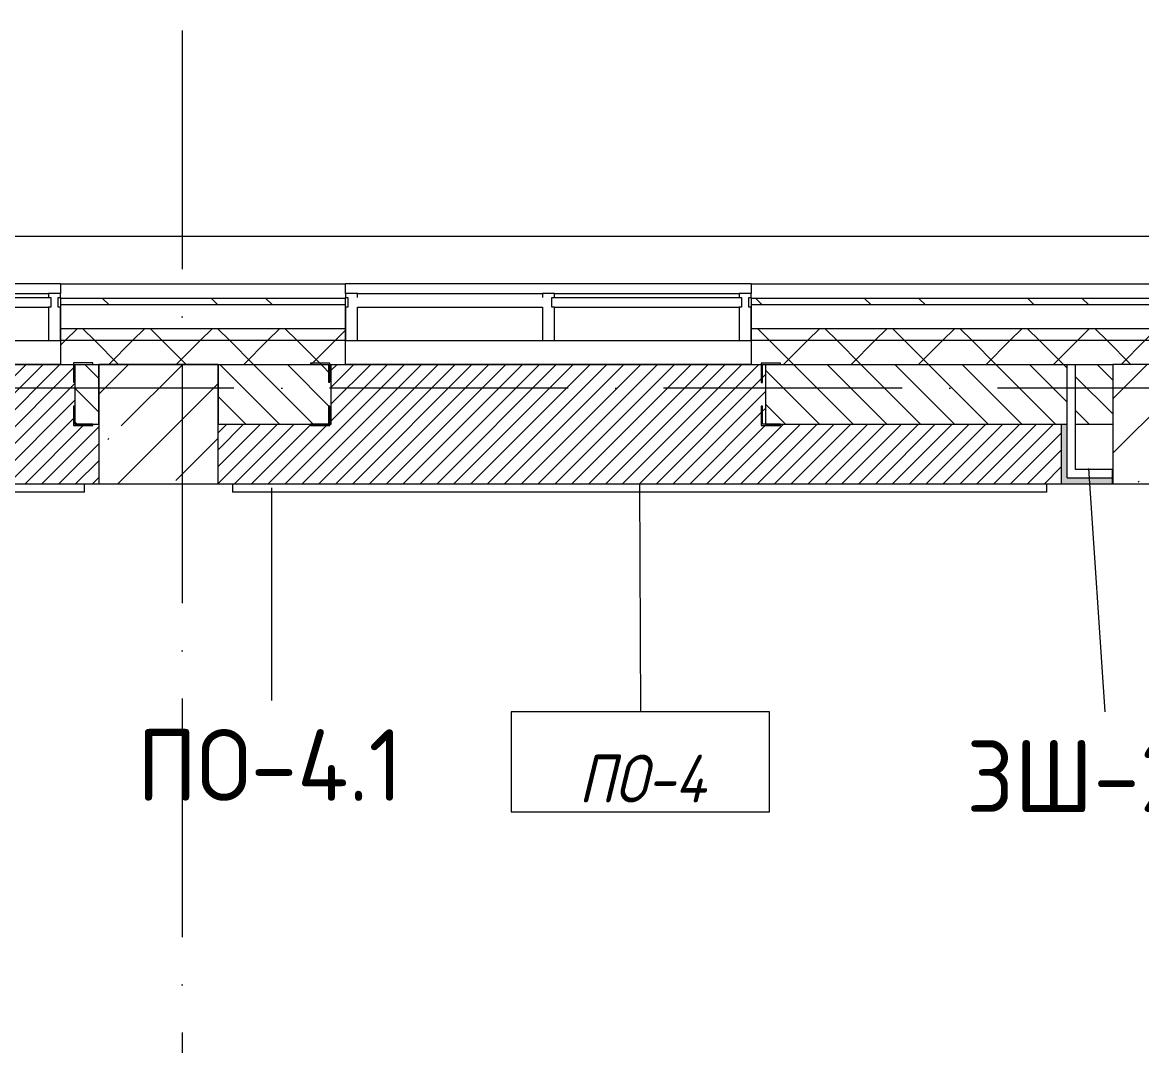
# Model space of a CAD drawing. Header units: millimetres. Extents: x -6467 to 105918, y -7090 to 92481.
# Drawn here: x 88430 to 93121, y 82826 to 87115 of the extents above; entities that cross this region are included whole.
import ezdxf

# ---------------------------------------------------------------- set-up
doc = ezdxf.new("R2010")
doc.units = ezdxf.units.MM
doc.linetypes.add('50_200_ШТРИХ_1Т_ш5_п1_п1_', pattern=[1400, 1000, -200, 0, -200])
for name, color, linetype, lineweight in [('A-FLOR', 7, 'Continuous', 9), ('A-FLOR-IDEN', 7, 'Continuous', 9), ('A-GLAZ', 7, 'Continuous', 5), ('A-GLAZ-CWMG', 7, 'Continuous', 9), ('A-GLAZ-CWMG-1', 7, 'Continuous', 20), ('A-WALL', 7, 'Continuous', 5), ('A-WALL-FNSH-1', 7, 'Continuous', 5), ('A-WALL-IDEN', 7, 'Continuous', 9), ('I-WALL', 7, 'Continuous', 5), ('S-BEAM', 7, 'Continuous', 9), ('S-COLS', 7, 'Continuous', 9), ('S-COLS-1', 7, 'Continuous', 5)]:
    doc.layers.add(name, color=color, linetype=linetype, lineweight=lineweight)
for name, color, linetype, lineweight, true_color in [('A-FLOR-PATT-1', 7, 'Continuous', 5, 0xd61c12), ('A-GENM-1', 7, 'Continuous', 9, 0xaaaaaa), ('A-GENM-2', 7, 'Continuous', 20, 0xaaaaaa), ('A-WALL-1', 7, 'Continuous', 5, 0x77b143), ('A-WALL-3', 7, 'Continuous', 5, 0x787878), ('Оси-3', 7, '50_200_ШТРИХ_1Т_ш5_п1_п1_', 9, 0xaaaaaa)]:
    doc.layers.add(name, color=color, linetype=linetype, lineweight=lineweight, true_color=true_color)
doc.styles.add('GOST Common', font='GOST_Common.ttf', dxfattribs={"height": 300})
doc.styles.add('GOST Common_I', font='GOST_Common Italic.ttf', dxfattribs={"width": 0.9, "height": 200})
pattern_1 = [(135, (0, 0), (-70.71068, -70.71068), [])]
pattern_2 = [(45, (0, 0), (-141.42136, 141.42136), []), (135, (0, 0), (-141.42136, -141.42136), [])]

# ---------------------------------------------------------------- blocks, each defined once
blk = doc.blocks.new('Прямоугольный импост - Импост структурный с накладкой - 180мм-V231-АИ_План этажа Радиаторы_2')
at = {"layer": 'A-GLAZ-CWMG'}
for p, q in [((49825, 55111), (49050, 55111)), ((49825, 54931), (49050, 54931)), ((49825, 54914), (49050, 54914))]:
    blk.add_line(p, q, dxfattribs=at)
blk = doc.blocks.new('Прямоугольный импост - Импост структурный с накладкой - 180мм-22437111-АИ_План этажа Радиаторы_2')
at = {"layer": 'A-GLAZ-CWMG-1'}
for p, q in [((-50, 0), (-50, 17)), ((-50, 17), (0, 17)), ((0, 0), (-10, 0)), ((-10, 0), (-10, -40)), ((0, 17), (0, 0)), ((-50, -180), (-50, -40)), ((-10, -40), (0, -40)), ((0, -40), (0, -180)), ((0, -180), (-50, -180))]:
    blk.add_line(p, q, dxfattribs=at)
blk = doc.blocks.new('Прямоугольный импост - Импост структурный с накладкой - 180мм-V232-АИ_План этажа Радиаторы_2')
at = {"layer": 'A-GLAZ-CWMG'}
for p, q in [((6637, 55111), (5862, 55111)), ((6637, 54914), (5862, 54914))]:
    blk.add_line(p, q, dxfattribs=at)
blk = doc.blocks.new('Прямоугольный импост - Импост структурный с накладкой - 180мм-V237-АИ_План этажа Радиаторы_2')
at = {"layer": 'A-GLAZ-CWMG-1'}
for p, q in [((-25, 0), (-25, 17)), ((-25, 17), (25, 17)), ((-15, 0), (-25, 0)), ((-15, -40), (-15, 0)), ((25, 17), (25, 0)), ((-25, -180), (-25, -40)), ((-25, -40), (-15, -40)), ((25, -40), (25, -180)), ((25, -180), (-25, -180))]:
    blk.add_line(p, q, dxfattribs=at)
blk = doc.blocks.new('Прямоугольный импост - Импост структурный с накладкой - 180мм-22437157-АИ_План этажа Радиаторы_2')
at = {"layer": 'A-GLAZ-CWMG-1'}
for p, q in [((0, 17), (-50, 17)), ((-50, 17), (-50, 0)), ((-50, 0), (-40, 0)), ((-40, 0), (-40, -40)), ((-10, -40), (-10, 0)), ((-10, 0), (0, 0)), ((0, 0), (0, 17)), ((-40, -40), (-50, -40)), ((-50, -40), (-50, -180)), ((0, -40), (-10, -40)), ((0, -180), (0, -40)), ((-50, -180), (0, -180))]:
    blk.add_line(p, q, dxfattribs=at)
blk = doc.blocks.new('BSC_Колонна _Прямоугольная - 500х500-V309-АИ_План этажа Радиаторы_2')
at = {"layer": 'S-COLS-1'}
h = blk.add_hatch(dxfattribs=at)
h.set_pattern_fill('FP_205', color=256, style=0, pattern_type=2)
h.set_pattern_definition([(135, (85430.7, -93250), (-228.0985, -228.0985), []), (135, (85430.7, -93021.9), (-228.0985, -228.0985), [403.225, -80.645, 6.706, -73.939])])
h.paths.add_polyline_path([(250, -250), (250, -8), (244.7, -8), (244.7, 0), (249.7, 0), (249.7, 250), (-250, 250), (-250, -250), (116.7, -250)])
for p, q in [((244.7, 250), (-250, 250)), ((-250, 250), (-250, -250)), ((250, -250), (250, -8)), ((-250, -250), (250, -250))]:
    blk.add_line(p, q, dxfattribs=at)
blk = doc.blocks.new('Каркас навеса3 - Каркас навеса-22940218-АИ_План этажа Радиаторы_2')
at = {"layer": 'S-BEAM'}
for p, q in [((101287, 86217), (87089.7, 86217)), ((89784.7, 86017), (88589.7, 86017)), ((93774, 86017), (91484.7, 86017))]:
    blk.add_line(p, q, dxfattribs=at)
blk = doc.blocks.new('Фахверк _газобетон торцы_440 - Фахверк _газобетон торцы_-25577465-АИ_План этажа Радиаторы_2')
at = {"layer": 'A-GENM-2'}
for p, q in [((89406, 11134.7), (89325, 11134.7)), ((89325, 11134.7), (89325, 11128.7)), ((89325, 11128.7), (89400, 11128.7)), ((89400, 11128.7), (89400, 11053.7)), ((89406, 11053.7), (89406, 11134.7)), ((89400, 11053.7), (89406, 11053.7)), ((89400, 10953.7), (89400, 10878.7)), ((89406, 10953.7), (89400, 10953.7)), ((89406, 10872.7), (89406, 10953.7)), ((89400, 10878.7), (89325, 10878.7)), ((89325, 10878.7), (89325, 10872.7)), ((89325, 10872.7), (89406, 10872.7))]:
    blk.add_line(p, q, dxfattribs=at)
blk = doc.blocks.new('Фахверк _газобетон торцы_441 - Фахверк _газобетон торцы_-25577485-АИ_План этажа Радиаторы_2')
at = {"layer": 'A-GENM-2'}
for p, q in [((89406, 156989.3), (89325, 156989.3)), ((89325, 156989.3), (89325, 156983.3)), ((89325, 156983.3), (89400, 156983.3)), ((89400, 156983.3), (89400, 156908.3)), ((89406, 156908.3), (89406, 156989.3)), ((89400, 156908.3), (89406, 156908.3)), ((89406, 156808.3), (89400, 156808.3)), ((89400, 156808.3), (89400, 156733.3)), ((89406, 156727.3), (89406, 156808.3)), ((89400, 156733.3), (89325, 156733.3)), ((89325, 156733.3), (89325, 156727.3)), ((89325, 156727.3), (89406, 156727.3))]:
    blk.add_line(p, q, dxfattribs=at)
blk = doc.blocks.new('Фахверк _газобетон торцы_463 - Фахверк _газобетон торцы_-25578536-АИ_План этажа Радиаторы_2')
at = {"layer": 'A-GENM-2'}
for p, q in [((89406, 11134.7), (89325, 11134.7)), ((89325, 11134.7), (89325, 11128.7)), ((89325, 11128.7), (89400, 11128.7)), ((89400, 11128.7), (89400, 11053.7)), ((89406, 11053.7), (89406, 11134.7)), ((89400, 11053.7), (89406, 11053.7)), ((89400, 10953.7), (89400, 10878.7)), ((89406, 10953.7), (89400, 10953.7)), ((89406, 10872.7), (89406, 10953.7)), ((89400, 10878.7), (89325, 10878.7)), ((89325, 10878.7), (89325, 10872.7)), ((89325, 10872.7), (89406, 10872.7))]:
    blk.add_line(p, q, dxfattribs=at)
blk = doc.blocks.new('Отлив_СКБ - Отлив витража-V391-АИ_План этажа Радиаторы_2')
at = {"layer": 'A-GLAZ'}
for p, q in [((0, 59), (0, 100)), ((1700, 100), (0, 100)), ((1700, 100), (1700, 59)), ((0, 38.7), (0, 42)), ((875, 2), (1650, 2)), ((1700, 42), (1700, 38.7)), ((825, 0), (50, 0)), ((1650, 0), (875, 0))]:
    blk.add_line(p, q, dxfattribs=at)
blk = doc.blocks.new('AAR_СКБ_Марка_Перекрытия_1 мм - Марка пола-27961726-АИ_План этажа Радиаторы_2')
at = {"layer": 'A-FLOR-IDEN'}
for p, q in [((2.723, 2.101), (-2.69, 2.101)), ((-2.69, 2.101), (-2.69, 0)), ((2.723, 0), (2.723, 2.101)), ((-2.69, 0), (2.723, 0))]:
    blk.add_line(p, q, dxfattribs=at)

msp = doc.modelspace()

# ---------------------------------------------------------------- hatches: boundary and pattern name
at = {"layer": 'A-FLOR-PATT-1'}
h = msp.add_hatch(dxfattribs=at)
h.set_pattern_fill('FP_321', color=256, style=0, pattern_type=2)
h.set_pattern_definition([(45, (86075, 85430.87), (-35.3553, 35.3553), [])])
h.paths.add_polyline_path([(88750, 85180.7), (88750, 85430.7), (88725, 85430.7), (88725, 85425), (88644, 85425), (88644, 85506), (88649.7, 85506), (88649.7, 85606), (88644, 85606), (88644, 85680.7), (86836, 85679.5), (86836, 85606), (86830, 85606), (86830, 85506), (86836, 85506), (86836, 85425), (86755, 85425), (86755, 85430.7), (85830, 85430.7), (85830, 85425), (85749, 85425), (85749, 85506), (85755, 85506), (85755, 85606), (85749, 85606), (85749, 85680.7), (83941, 85680.7), (83939.7, 85425), (83860, 85425), (83860, 85430.7), (83400, 85430.7), (83400, 85180.7), (87539.3, 85180.7)])
h = msp.add_hatch(dxfattribs=at)
h.set_pattern_fill('FP_322', color=256, style=0, pattern_type=2)
h.set_pattern_definition([(45, (91125, 85430.694), (-35.3553, 35.3553), [])])
h.paths.add_polyline_path([(92766.3, 85180.7), (92784.2, 85180.7), (92784.2, 85430.7), (91607.7, 85430.7), (91607.7, 85424.7), (91526.7, 85424.7), (91526.7, 85505.7), (91532.7, 85505.7), (91532.7, 85430.7), (91544.7, 85430.7), (91544.7, 85680.7), (91532.7, 85680.7), (91532.7, 85605.7), (91526.7, 85605.7), (91526.7, 85680.7), (89724.7, 85680.7), (89724.7, 85430.7), (89718.7, 85430.7), (89718.7, 85425), (89637.7, 85425), (89637.7, 85430.7), (89250, 85430.7), (89250, 85180.7), (92522.3, 85180.7)])
at = {"layer": 'A-WALL'}
h = msp.add_hatch(dxfattribs=at)
h.set_pattern_fill('FP_125', color=256, style=0, pattern_type=2)
h.set_pattern_definition(pattern_2)
h.paths.add_polyline_path([(101350, 85780.7), (101400, 85780.7), (101400, 85830.7), (94624, 85830.7), (94624, 85780.7), (101242.6, 85780.7)])
h.paths.add_polyline_path([(89784.7, 85780.7), (89784.7, 85830.7), (88589.7, 85830.7), (88589.7, 85780.7), (89615.6, 85780.7)])
h.paths.add_polyline_path([(91484.7, 85780.7), (93774, 85780.7), (93774, 85830.7), (91484.7, 85830.7)])
h.paths.add_polyline_path([(86889.7, 85780.7), (86889.7, 85830.7), (85699.7, 85830.7), (85699.7, 85780.7), (86708.8, 85780.7)])
h.paths.add_polyline_path([(80895.3, 85780.7), (81099.7, 85780.7), (81099.7, 85830.7), (79904.7, 85830.7), (79904.7, 85780.7)])
h.paths.add_polyline_path([(82799.7, 85780.7), (83999.7, 85780.7), (83999.7, 85830.7), (82799.7, 85830.7)])
h.paths.add_polyline_path([(78010, 85780.7), (78010, 85830.7), (77009.7, 85830.7), (77009.7, 85780.7), (77573.3, 85780.7)])
h.paths.add_polyline_path([(75309.7, 85780.7), (75309.7, 85830.7), (71600, 85830.7), (71600, 85780.7), (75081.9, 85780.7)])
h.paths.add_polyline_path([(69268.4, 85780.7), (69900, 85780.7), (69900, 85830.7), (68600, 85830.7), (68600, 85780.7)])
h.paths.add_polyline_path([(65600, 85780.7), (66900, 85780.7), (66900, 85830.7), (65600, 85830.7)])
h.paths.add_polyline_path([(63900, 85780.7), (63900, 85830.7), (62600, 85830.7), (62600, 85780.7), (62624.4, 85780.7)])
h.paths.add_polyline_path([(60900, 85780.7), (60900, 85830.7), (59600, 85830.7), (59600, 85780.7), (60132.9, 85780.7)])
h.paths.add_polyline_path([(57900, 85780.7), (57900, 85830.7), (56600, 85830.7), (56600, 85780.7), (57641.4, 85780.7)])
h.paths.add_polyline_path([(54900, 85780.7), (54900, 85830.7), (53600, 85830.7), (53600, 85780.7), (54319.4, 85780.7)])
h.paths.add_polyline_path([(51900, 85780.7), (51900, 85830.7), (50149.5, 85830.7), (50149.5, 85780.7), (50997.4, 85780.7)])
h = msp.add_hatch(dxfattribs=at)
h.set_pattern_fill('FP_125', color=256, style=0, pattern_type=2)
h.set_pattern_definition(pattern_2)
h.paths.add_polyline_path([(101250, 85680.7), (101350, 85680.7), (101350, 85780.7), (94624, 85780.7), (94624, 85680.7), (101242.6, 85680.7)])
h.paths.add_polyline_path([(93000, 85680.7), (93774, 85680.7), (93774, 85780.7), (91484.7, 85780.7), (91484.7, 85680.7), (92522.3, 85680.7)])
h.paths.add_polyline_path([(89784.7, 85680.7), (89784.7, 85780.7), (88589.7, 85780.7), (88589.7, 85680.7), (89615.6, 85680.7)])
h.paths.add_polyline_path([(86708.8, 85680.7), (86889.7, 85680.7), (86889.7, 85780.7), (85699.7, 85780.7), (85699.7, 85680.7), (85878.3, 85680.7)])
h.paths.add_polyline_path([(83999.7, 85680.7), (83999.7, 85780.7), (82799.7, 85780.7), (82799.7, 85680.7), (83386.8, 85680.7)])
h.paths.add_polyline_path([(81099.7, 85680.7), (81099.7, 85780.7), (79904.7, 85780.7), (79904.7, 85680.7), (80895.3, 85680.7)])
h.paths.add_polyline_path([(78010, 85680.7), (78010, 85780.7), (77009.7, 85780.7), (77009.7, 85680.7), (77573.3, 85680.7)])
h.paths.add_polyline_path([(75309.7, 85680.7), (75309.7, 85780.7), (71600, 85780.7), (71600, 85680.7), (75081.9, 85680.7)])
h.paths.add_polyline_path([(68600, 85680.7), (69900, 85680.7), (69900, 85780.7), (68600, 85780.7)])
h.paths.add_polyline_path([(66900, 85680.7), (66900, 85780.7), (65600, 85780.7), (65600, 85680.7), (65946.4, 85680.7)])
h.paths.add_polyline_path([(63900, 85680.7), (63900, 85780.7), (62600, 85780.7), (62600, 85680.7), (62624.4, 85680.7)])
h.paths.add_polyline_path([(57900, 85680.7), (57900, 85780.7), (56600, 85780.7), (56600, 85680.7), (57641.4, 85680.7)])
h.paths.add_polyline_path([(59600, 85680.7), (60900, 85680.7), (60900, 85780.7), (59600, 85780.7)])
h.paths.add_polyline_path([(54900, 85680.7), (54900, 85780.7), (53600, 85780.7), (53600, 85680.7), (54319.4, 85680.7)])
h.paths.add_polyline_path([(51900, 85680.7), (51900, 85780.7), (50149.5, 85780.7), (50149.5, 85680.7), (51000, 85680.7)])
at = {"layer": 'A-WALL-1'}
for points in [[(92809.2, 85205.7), (92809.2, 85430.7), (92784.2, 85430.7), (92784.2, 85205.7)], [(92999.2, 85180.7), (92999.2, 85205.7), (92784.2, 85205.7), (92784.2, 85180.7)]]:
    msp.add_hatch(color=256, dxfattribs=at).paths.add_polyline_path(points)
at = {"layer": 'A-WALL-3'}
h = msp.add_hatch(dxfattribs=at)
h.set_pattern_fill('FP_124', color=256, style=0, pattern_type=2)
h.set_pattern_definition([(135, (0, 0), (-342.1478, -342.1478), []), (135, (228.1, 0), (-342.1478, -342.1478), [])])
h.paths.add_polyline_path([(101500, 85930.7), (101527, 85930.7), (101527, 85957.7), (94624, 85957.7), (94624, 85930.7), (101242.6, 85930.7)])
h.paths.add_polyline_path([(93768.1, 85930.7), (93774, 85930.7), (93774, 85957.7), (91484.7, 85957.7), (91484.7, 85930.7), (93352.8, 85930.7)])
h.paths.add_polyline_path([(89784.7, 85930.7), (89784.7, 85957.7), (88589.7, 85957.7), (88589.7, 85930.7), (89615.6, 85930.7)])
h.paths.add_polyline_path([(86889.7, 85930.7), (86889.7, 85957.7), (85699.7, 85957.7), (85699.7, 85930.7), (86708.8, 85930.7)])
h.paths.add_polyline_path([(83999.7, 85930.7), (83999.7, 85957.7), (82799.7, 85957.7), (82799.7, 85930.7), (83386.8, 85930.7)])
h.paths.add_polyline_path([(81099.7, 85930.7), (81099.7, 85957.7), (79904.7, 85957.7), (79904.7, 85930.7), (80895.3, 85930.7)])
h.paths.add_polyline_path([(77573.3, 85930.7), (78010, 85930.7), (78010, 85957.7), (77009.7, 85957.7), (77009.7, 85930.7)])
h.paths.add_polyline_path([(75309.7, 85930.7), (75309.7, 85957.7), (71600, 85957.7), (71600, 85930.7), (75081.9, 85930.7)])
h.paths.add_polyline_path([(69900, 85930.7), (69900, 85957.7), (68600, 85957.7), (68600, 85930.7), (69268.4, 85930.7)])
h.paths.add_polyline_path([(66900, 85930.7), (66900, 85957.7), (65600, 85957.7), (65600, 85930.7), (65946.4, 85930.7)])
h.paths.add_polyline_path([(63900, 85930.7), (63900, 85957.7), (62600, 85957.7), (62600, 85930.7), (62624.4, 85930.7)])
h.paths.add_polyline_path([(59600, 85930.7), (60900, 85930.7), (60900, 85957.7), (59600, 85957.7)])
h.paths.add_polyline_path([(56600, 85930.7), (57900, 85930.7), (57900, 85957.7), (56600, 85957.7)])
h.paths.add_polyline_path([(54900, 85930.7), (54900, 85957.7), (53600, 85957.7), (53600, 85930.7), (54319.4, 85930.7)])
h.paths.add_polyline_path([(51900, 85930.7), (51900, 85957.7), (50149.5, 85957.7), (50149.5, 85930.7), (50997.4, 85930.7)])
at = {"layer": 'I-WALL'}
h = msp.add_hatch(dxfattribs=at)
h.set_pattern_fill('FP_2', color=256, style=0, pattern_type=2)
h.set_pattern_definition(pattern_1)
h.paths.add_polyline_path([(88649.7, 85430.7), (88750, 85430.7), (88750, 85680.7), (88649.7, 85680.7), (88649.7, 85567.5)])
h.paths.add_polyline_path([(85759.7, 85430.7), (86829.7, 85430.7), (86829.7, 85680.7), (85759.7, 85680.7), (85759.7, 85567.5)])
h.paths.add_polyline_path([(83400, 85430.7), (83939.7, 85430.7), (83939.7, 85680.7), (83400, 85680.7), (83400, 85567.5)])
h = msp.add_hatch(dxfattribs=at)
h.set_pattern_fill('FP_2', color=256, style=0, pattern_type=2)
h.set_pattern_definition(pattern_1)
h.paths.add_polyline_path([(92809.2, 85430.7), (92809.2, 85680.7), (91544.7, 85680.7), (91544.7, 85430.7), (92784.2, 85430.7)])
h.paths.add_polyline_path([(92844.2, 85430.7), (93000, 85430.7), (93000, 85680.7), (92844.2, 85680.7), (92844.2, 85567.5)])
h.paths.add_polyline_path([(89724.7, 85430.7), (89724.7, 85680.7), (89250, 85680.7), (89250, 85430.7)])
at = {"layer": 'S-COLS-1'}
h = msp.add_hatch(dxfattribs=at)
h.set_pattern_fill('FP_1', color=256, style=0, pattern_type=2)
h.set_pattern_definition([(45, (0, 0), (-228.0985, 228.0985), []), (45, (228.1, 0), (-228.0985, 228.0985), [403.225, -80.645, 6.706, -73.939])])
h.paths.add_polyline_path([(89250, 85181), (89250, 85681), (88750, 85681), (88750, 85181), (89200.3, 85181)])

# ---------------------------------------------------------------- linework, layer by layer
at = {"layer": 'A-FLOR'}
for p, q in [((88589.7, 85680.7), (86889.7, 85680.7)), ((91484.7, 85680.7), (89784.7, 85680.7)), ((83407, 85180.7), (88750, 85180.7)), ((89250, 85180.7), (92784.2, 85180.7))]:
    msp.add_line(p, q, dxfattribs=at)
at = {"layer": 'A-FLOR-IDEN'}
msp.add_line((91017.1, 85180.7), (91020.5, 84225.2), dxfattribs=at)
at = {"layer": 'A-WALL'}
for p, q in [((89784.7, 85930.7), (88589.7, 85930.7)), ((93774, 85930.7), (91484.7, 85930.7)), ((89784.7, 85830.7), (88589.7, 85830.7)), ((93774, 85830.7), (91484.7, 85830.7)), ((89784.7, 85780.7), (88589.7, 85780.7)), ((93774, 85780.7), (91484.7, 85780.7)), ((86889.7, 85681), (88589.7, 85681)), ((88649.7, 85680.7), (88649.7, 85430.7)), ((88750, 85430.7), (88750, 85680.7)), ((89250, 85680.7), (89250, 85430.7)), ((89724.7, 85430.7), (89724.7, 85680.7)), ((89784.7, 85681), (91484.7, 85681)), ((91544.7, 85680.7), (91544.7, 85430.7)), ((92809.2, 85205.7), (92809.2, 85680.7)), ((92844.2, 85240.7), (92844.2, 85680.7)), ((88649.7, 85430.7), (88750, 85430.7)), ((89250, 85430.7), (89724.7, 85430.7)), ((91544.7, 85430.7), (92809.2, 85430.7)), ((92844.2, 85430.7), (93000, 85430.7)), ((92999.2, 85240.7), (92844.2, 85240.7)), ((92999.2, 85205.7), (92999.2, 85240.7)), ((92809.2, 85205.7), (92999.2, 85205.7)), ((88690, 85145.7), (83467, 85145.7)), ((88690, 85145.7), (88690, 85180.7)), ((89310, 85180.7), (89310, 85145.7)), ((92724.2, 85145.7), (89310, 85145.7)), ((92724.2, 85145.7), (92724.2, 85180.7))]:
    msp.add_line(p, q, dxfattribs=at)
at = {"layer": 'A-WALL-FNSH-1'}
for p, q in [((89784.7, 85957.7), (88589.7, 85957.7)), ((88589.7, 85957.7), (88589.7, 85680.7)), ((89784.7, 85680.7), (89784.7, 85957.7)), ((93774, 85957.7), (91484.7, 85957.7)), ((91484.7, 85957.7), (91484.7, 85680.7)), ((88589.7, 85680.7), (89784.7, 85680.7)), ((91484.7, 85680.7), (93000, 85680.7)), ((92784.2, 85430.7), (92784.2, 85180.7)), ((92999.2, 85180.7), (92999.2, 85205.7)), ((92784.2, 85180.7), (92999.2, 85180.7))]:
    msp.add_line(p, q, dxfattribs=at)
at = {"layer": 'A-WALL-IDEN'}
for p, q in [((92897.9, 85244.3), (92967.1, 84225.2)), ((89474, 85163.2), (89474, 84272))]:
    msp.add_line(p, q, dxfattribs=at)
at = {"layer": 'S-COLS-1'}
for p, q in [((89250, 85681), (88750, 85681)), ((88750, 85681), (88750, 85181)), ((89250, 85181), (89250, 85681)), ((88750, 85181), (89250, 85181))]:
    msp.add_line(p, q, dxfattribs=at)
at = {"layer": 'Оси-3'}
for p, q in [((89100, 91281), (89100, -5889.7)), ((104718, 85581), (-5267.3, 85581))]:
    msp.add_line(p, q, dxfattribs=at)

# ---------------------------------------------------------------- block references
at = {"layer": 'A-FLOR-IDEN', "xscale": 199.9999999999999, "yscale": 199.9999999999999, "zscale": 199.9999999999999}
msp.add_blockref('AAR_СКБ_Марка_Перекрытия_1 мм - Марка пола-27961726-АИ_План этажа Радиаторы_2', (91017.1, 83805), dxfattribs=at)
at = {"layer": 'A-GENM-1', "rotation": 180}
for name, p in [('Фахверк _газобетон торцы_463 - Фахверк _газобетон торцы_-25578536-АИ_План этажа Радиаторы_2', (178050, 96559.8)), ('Фахверк _газобетон торцы_440 - Фахверк _газобетон торцы_-25577465-АИ_План этажа Радиаторы_2', (180932.7, 96559.4))]:
    msp.add_blockref(name, p, dxfattribs=at)
at = {"layer": 'A-GENM-1'}
msp.add_blockref('Фахверк _газобетон торцы_441 - Фахверк _газобетон торцы_-25577485-АИ_План этажа Радиаторы_2', (312.7, -71302.3), dxfattribs=at)
at = {"layer": 'A-GLAZ'}
for p in [(86889.7, 85919), (89784.7, 85919)]:
    msp.add_blockref('Отлив_СКБ - Отлив витража-V391-АИ_План этажа Радиаторы_2', p, dxfattribs=at)
at = {"layer": 'A-GLAZ-CWMG', "rotation": 180}
for name, p in [('Прямоугольный импост - Импост структурный с накладкой - 180мм-V231-АИ_План этажа Радиаторы_2', (137589.7, 140892.1)), ('Прямоугольный импост - Импост структурный с накладкой - 180мм-V232-АИ_План этажа Радиаторы_2', (96471.7, 140892.1)), ('Прямоугольный импост - Импост структурный с накладкой - 180мм-V231-АИ_План этажа Радиаторы_2', (140484.7, 140892.1))]:
    msp.add_blockref(name, p, dxfattribs=at)
at = {"layer": 'A-GLAZ-CWMG'}
for p in [(88589.7, 85961), (91484.7, 85961)]:
    msp.add_blockref('Прямоугольный импост - Импост структурный с накладкой - 180мм-22437157-АИ_План этажа Радиаторы_2', p, dxfattribs=at)
at = {"layer": 'A-GLAZ-CWMG', "extrusion": (0, 0, -1)}
for name, p in [('Прямоугольный импост - Импост структурный с накладкой - 180мм-22437111-АИ_План этажа Радиаторы_2', (-89784.7, 85961)), ('Прямоугольный импост - Импост структурный с накладкой - 180мм-V237-АИ_План этажа Радиаторы_2', (-90634.7, 85961))]:
    msp.add_blockref(name, p, dxfattribs=at)
at = {"layer": 'S-BEAM'}
msp.add_blockref('Каркас навеса3 - Каркас навеса-22940218-АИ_План этажа Радиаторы_2', (0, 0), dxfattribs=at)
at = {"layer": 'S-COLS', "rotation": 269.9999999999997}
msp.add_blockref('BSC_Колонна _Прямоугольная - 500х500-V309-АИ_План этажа Радиаторы_2', (93250, 85430.7), dxfattribs=at)

# ---------------------------------------------------------------- texts
at = {"layer": 'A-FLOR-IDEN', "insert": (91027.3, 83944.8), "char_height": 200, "width": 572.4, "attachment_point": 5, "line_spacing_factor": 1.022766, "style": 'GOST Common_I'}
msp.add_mtext('\\pt180,360,540,720,900,1080,1260,1440,1620,1800,1980,2160,2340,2520,2700,2880,3060,3240,3420,3600,3780,3960,4140,4320,4500,4680,4860,5040,5220,5400,5580,5760;ПО-4', dxfattribs=at)
at = {"layer": 'A-WALL-IDEN', "char_height": 300, "attachment_point": 2, "line_spacing_factor": 1.022766, "style": 'GOST Common'}
for s, insert, width in [('\\pt80.001,159.999,240,320.001,399.999,480,560.001,639.999,720,800.001,879.999,960,1040.001,1119.999,1200,1280.001,1359.999,1440,1520.001,1599.999,1680,1760.001,1839.999,1920,2000.001,2079.999,2160,2240.001,2319.999,2400,2480.001,2559.999;ПО-4.1', (89467, 84151.6), 1178), ('\\pt80.001,159.999,240,320.001,399.999,480,560.001,639.999,720,800.001,879.999,960,1040.001,1119.999,1200,1280.001,1359.999,1440,1520.001,1599.999,1680,1760.001,1839.999,1920,2000.001,2079.999,2160,2240.001,2319.999,2400,2480.001,2559.999;ЗШ-2.1', (92961.1, 84104.7), 1190)]:
    msp.add_mtext(s, dxfattribs=dict(at, insert=insert, width=width))

doc.saveas('drawing.dxf')
